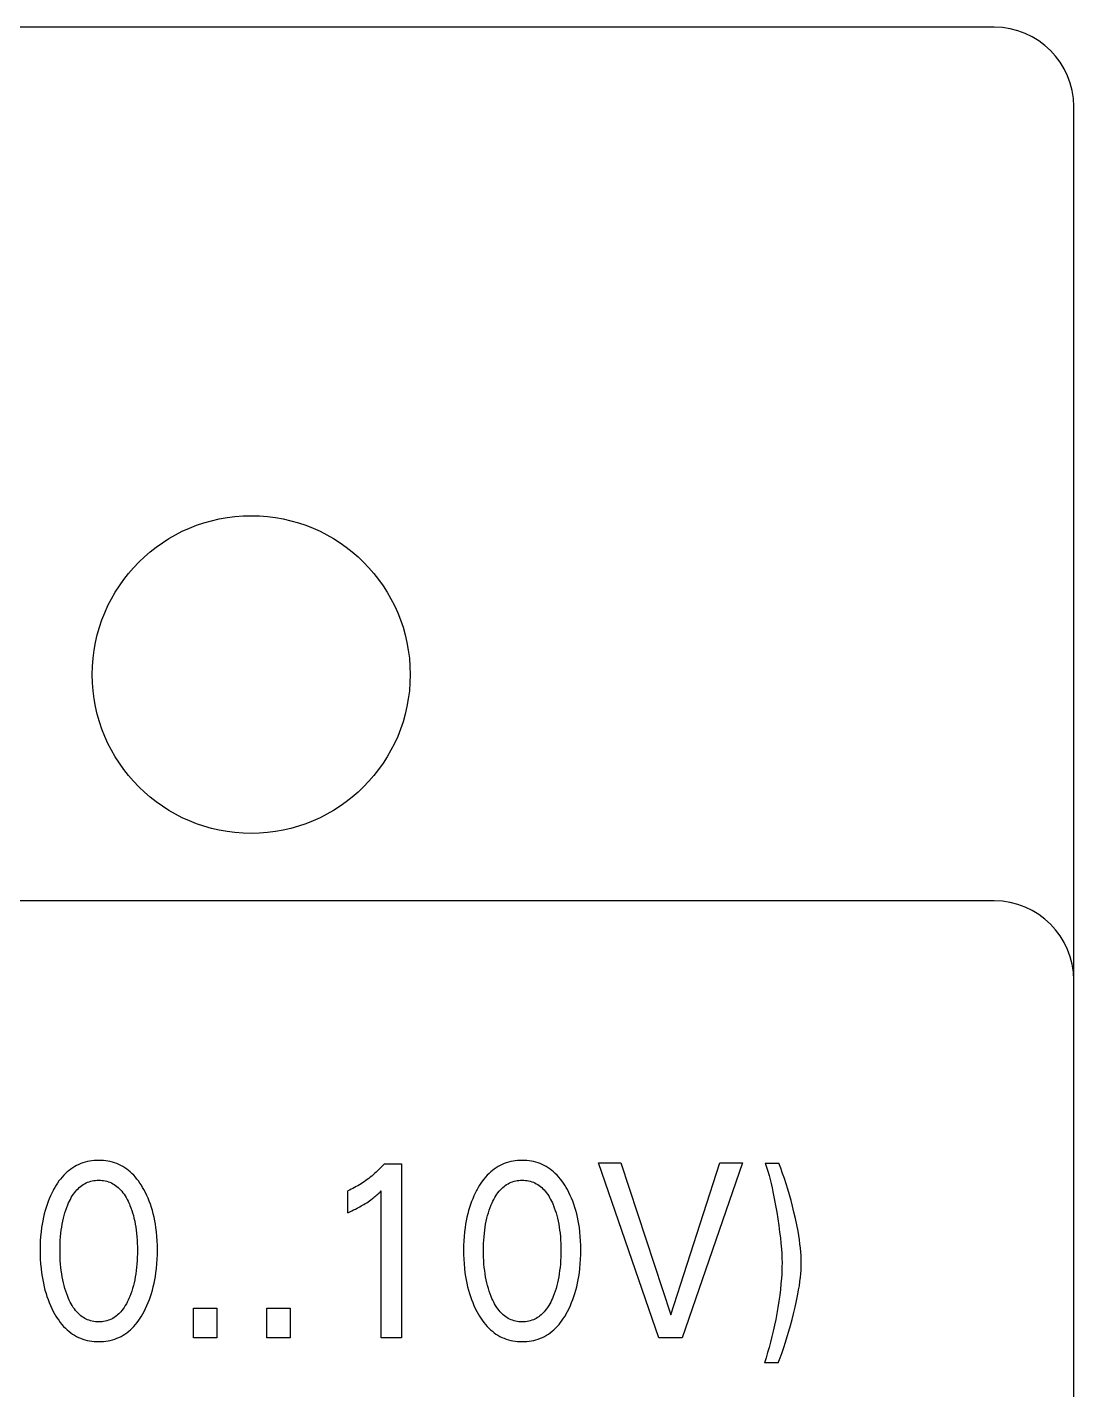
# Model space of a CAD drawing. Extents: x 0 to 420, y 0 to 297.
# Drawn here: x 195.13 to 208.3, y 236.52 to 253.67 of the extents above; entities that cross this region are included whole.
import ezdxf

# ---------------------------------------------------------------- set-up
doc = ezdxf.new("R2010")
doc.units = 0
doc.header["$LTSCALE"] = 23.1
doc.layers.add('10000_FRONT', color=7, linetype='CONTINUOUS')

msp = doc.modelspace()

# ---------------------------------------------------------------- linework, layer by layer
at = {"layer": '10000_FRONT', "color": 7, "linetype": 'CONTINUOUS'}
for p, q in [((207.298, 253.673), (137.798, 253.673)), ((208.298, 164.673), (208.298, 252.673)), ((207.298, 242.673), (137.798, 242.673)), ((195.727, 239.327), (195.702, 239.312)), ((195.751, 239.341), (195.727, 239.327)), ((195.777, 239.353), (195.751, 239.341)), ((195.803, 239.365), (195.777, 239.353)), ((195.83, 239.374), (195.803, 239.365)), ((195.858, 239.383), (195.83, 239.374)), ((195.886, 239.39), (195.858, 239.383)), ((195.914, 239.396), (195.886, 239.39)), ((195.943, 239.4), (195.914, 239.396)), ((195.971, 239.403), (195.943, 239.4)), ((196, 239.405), (195.971, 239.403)), ((196.029, 239.405), (196, 239.405)), ((196.059, 239.405), (196.029, 239.405)), ((196.088, 239.403), (196.059, 239.405)), ((196.117, 239.4), (196.088, 239.403)), ((196.145, 239.396), (196.117, 239.4)), ((196.174, 239.39), (196.145, 239.396)), ((196.202, 239.383), (196.174, 239.39)), ((196.229, 239.374), (196.202, 239.383)), ((196.257, 239.365), (196.229, 239.374)), ((196.283, 239.353), (196.257, 239.365)), ((196.308, 239.341), (196.283, 239.353)), ((196.333, 239.327), (196.308, 239.341)), ((196.357, 239.312), (196.333, 239.327)), ((199.589, 239.324), (199.572, 239.307)), ((199.606, 239.342), (199.589, 239.324)), ((199.623, 239.36), (199.606, 239.342)), ((199.623, 239.36), (199.84, 239.36)), ((199.84, 239.36), (199.84, 237.173)), ((201.055, 239.327), (201.031, 239.312)), ((201.08, 239.341), (201.055, 239.327)), ((201.105, 239.353), (201.08, 239.341)), ((201.131, 239.365), (201.105, 239.353)), ((201.158, 239.374), (201.131, 239.365)), ((201.186, 239.383), (201.158, 239.374)), ((201.214, 239.39), (201.186, 239.383)), ((201.242, 239.396), (201.214, 239.39)), ((201.271, 239.4), (201.242, 239.396)), ((201.3, 239.403), (201.271, 239.4)), ((201.329, 239.405), (201.3, 239.403)), ((201.358, 239.405), (201.329, 239.405)), ((201.387, 239.405), (201.358, 239.405)), ((201.416, 239.403), (201.387, 239.405)), ((201.445, 239.4), (201.416, 239.403)), ((201.473, 239.396), (201.445, 239.4)), ((201.502, 239.39), (201.473, 239.396)), ((201.53, 239.383), (201.502, 239.39)), ((201.558, 239.374), (201.53, 239.383)), ((201.585, 239.365), (201.558, 239.374)), ((201.611, 239.353), (201.585, 239.365)), ((201.636, 239.341), (201.611, 239.353)), ((201.661, 239.327), (201.636, 239.341)), ((201.685, 239.312), (201.661, 239.327)), ((203.076, 237.173), (202.317, 239.373)), ((202.317, 239.373), (202.6, 239.373)), ((202.6, 239.373), (203.227, 237.461)), ((203.227, 237.461), (203.845, 239.373)), ((204.129, 239.373), (203.369, 237.173)), ((203.845, 239.373), (204.129, 239.373)), ((204.414, 239.371), (204.432, 239.32)), ((204.414, 239.371), (204.587, 239.371)), ((204.432, 239.32), (204.449, 239.268)), ((204.612, 239.307), (204.587, 239.371)), ((195.529, 239.146), (195.511, 239.12)), ((195.549, 239.171), (195.529, 239.146)), ((195.569, 239.196), (195.549, 239.171)), ((195.591, 239.219), (195.569, 239.196)), ((195.613, 239.242), (195.591, 239.219)), ((195.634, 239.261), (195.613, 239.242)), ((195.656, 239.279), (195.634, 239.261)), ((195.679, 239.296), (195.656, 239.279)), ((195.702, 239.312), (195.679, 239.296)), ((195.928, 239.143), (195.948, 239.148)), ((195.948, 239.148), (195.968, 239.151)), ((195.968, 239.151), (195.988, 239.154)), ((195.988, 239.154), (196.009, 239.155)), ((196.009, 239.155), (196.029, 239.156)), ((196.029, 239.156), (196.05, 239.155)), ((196.05, 239.155), (196.071, 239.154)), ((196.071, 239.154), (196.091, 239.151)), ((196.091, 239.151), (196.111, 239.148)), ((196.111, 239.148), (196.131, 239.143)), ((196.381, 239.296), (196.357, 239.312)), ((196.403, 239.279), (196.381, 239.296)), ((196.425, 239.261), (196.403, 239.279)), ((196.446, 239.242), (196.425, 239.261)), ((196.469, 239.219), (196.446, 239.242)), ((196.49, 239.196), (196.469, 239.219)), ((196.51, 239.171), (196.49, 239.196)), ((196.53, 239.146), (196.51, 239.171)), ((196.548, 239.12), (196.53, 239.146)), ((199.389, 239.151), (199.369, 239.137)), ((199.408, 239.164), (199.389, 239.151)), ((199.427, 239.179), (199.408, 239.164)), ((199.446, 239.193), (199.427, 239.179)), ((199.464, 239.208), (199.446, 239.193)), ((199.483, 239.224), (199.464, 239.208)), ((199.501, 239.24), (199.483, 239.224)), ((199.519, 239.256), (199.501, 239.24)), ((199.537, 239.273), (199.519, 239.256)), ((199.555, 239.289), (199.537, 239.273)), ((199.572, 239.307), (199.555, 239.289)), ((200.858, 239.146), (200.839, 239.12)), ((200.877, 239.171), (200.858, 239.146)), ((200.898, 239.196), (200.877, 239.171)), ((200.919, 239.219), (200.898, 239.196)), ((200.942, 239.242), (200.919, 239.219)), ((200.963, 239.261), (200.942, 239.242)), ((200.985, 239.279), (200.963, 239.261)), ((201.007, 239.296), (200.985, 239.279)), ((201.031, 239.312), (201.007, 239.296)), ((201.256, 239.143), (201.276, 239.148)), ((201.276, 239.148), (201.296, 239.151)), ((201.296, 239.151), (201.317, 239.154)), ((201.317, 239.154), (201.337, 239.155)), ((201.337, 239.155), (201.358, 239.156)), ((201.358, 239.156), (201.378, 239.155)), ((201.378, 239.155), (201.399, 239.154)), ((201.399, 239.154), (201.419, 239.151)), ((201.419, 239.151), (201.439, 239.148)), ((201.439, 239.148), (201.459, 239.143)), ((201.709, 239.296), (201.685, 239.312)), ((201.731, 239.279), (201.709, 239.296)), ((201.753, 239.261), (201.731, 239.279)), ((201.774, 239.242), (201.753, 239.261)), ((201.797, 239.219), (201.774, 239.242)), ((201.818, 239.196), (201.797, 239.219)), ((201.839, 239.171), (201.818, 239.196)), ((201.858, 239.146), (201.839, 239.171)), ((201.876, 239.12), (201.858, 239.146)), ((204.449, 239.268), (204.465, 239.215)), ((204.465, 239.215), (204.478, 239.164)), ((204.478, 239.164), (204.491, 239.113)), ((204.635, 239.242), (204.612, 239.307)), ((204.657, 239.177), (204.635, 239.242)), ((204.68, 239.109), (204.657, 239.177)), ((195.438, 238.994), (195.422, 238.959)), ((195.456, 239.028), (195.438, 238.994)), ((195.461, 239.037), (195.456, 239.028)), ((195.477, 239.065), (195.461, 239.037)), ((195.493, 239.093), (195.477, 239.065)), ((195.511, 239.12), (195.493, 239.093)), ((195.697, 238.957), (195.71, 238.978)), ((195.71, 238.978), (195.725, 238.998)), ((195.725, 238.998), (195.741, 239.018)), ((195.741, 239.018), (195.754, 239.034)), ((195.754, 239.034), (195.769, 239.049)), ((195.769, 239.049), (195.784, 239.063)), ((195.784, 239.063), (195.8, 239.077)), ((195.8, 239.077), (195.817, 239.089)), ((195.817, 239.089), (195.834, 239.101)), ((195.834, 239.101), (195.852, 239.112)), ((195.852, 239.112), (195.87, 239.121)), ((195.87, 239.121), (195.889, 239.13)), ((195.889, 239.13), (195.908, 239.137)), ((195.908, 239.137), (195.928, 239.143)), ((196.131, 239.143), (196.151, 239.137)), ((196.151, 239.137), (196.17, 239.13)), ((196.17, 239.13), (196.188, 239.121)), ((196.188, 239.121), (196.207, 239.112)), ((196.207, 239.112), (196.225, 239.101)), ((196.225, 239.101), (196.242, 239.089)), ((196.242, 239.089), (196.259, 239.077)), ((196.259, 239.077), (196.275, 239.063)), ((196.275, 239.063), (196.29, 239.049)), ((196.29, 239.049), (196.304, 239.034)), ((196.304, 239.034), (196.318, 239.018)), ((196.318, 239.018), (196.334, 238.998)), ((196.334, 238.998), (196.349, 238.978)), ((196.349, 238.978), (196.362, 238.957)), ((196.566, 239.093), (196.548, 239.12)), ((196.582, 239.065), (196.566, 239.093)), ((196.598, 239.037), (196.582, 239.065)), ((196.617, 239.002), (196.598, 239.037)), ((196.634, 238.965), (196.617, 239.002)), ((199.186, 239.032), (199.164, 239.022)), ((199.164, 238.747), (199.164, 239.022)), ((199.207, 239.042), (199.186, 239.032)), ((199.228, 239.052), (199.207, 239.042)), ((199.249, 239.063), (199.228, 239.052)), ((199.269, 239.075), (199.249, 239.063)), ((199.29, 239.086), (199.269, 239.075)), ((199.31, 239.098), (199.29, 239.086)), ((199.33, 239.111), (199.31, 239.098)), ((199.35, 239.124), (199.33, 239.111)), ((199.369, 239.137), (199.35, 239.124)), ((199.53, 238.971), (199.542, 238.982)), ((199.542, 238.982), (199.556, 238.995)), ((199.556, 238.995), (199.57, 239.007)), ((199.57, 239.007), (199.583, 239.02)), ((199.583, 237.173), (199.583, 239.02)), ((200.767, 238.994), (200.75, 238.959)), ((200.784, 239.028), (200.767, 238.994)), ((200.789, 239.037), (200.784, 239.028)), ((200.805, 239.065), (200.789, 239.037)), ((200.822, 239.093), (200.805, 239.065)), ((200.839, 239.12), (200.822, 239.093)), ((201.025, 238.957), (201.039, 238.978)), ((201.039, 238.978), (201.053, 238.998)), ((201.053, 238.998), (201.069, 239.018)), ((201.069, 239.018), (201.083, 239.034)), ((201.083, 239.034), (201.097, 239.049)), ((201.097, 239.049), (201.113, 239.063)), ((201.113, 239.063), (201.129, 239.077)), ((201.129, 239.077), (201.145, 239.089)), ((201.145, 239.089), (201.162, 239.101)), ((201.162, 239.101), (201.18, 239.112)), ((201.18, 239.112), (201.199, 239.121)), ((201.199, 239.121), (201.217, 239.13)), ((201.217, 239.13), (201.236, 239.137)), ((201.236, 239.137), (201.256, 239.143)), ((201.459, 239.143), (201.479, 239.137)), ((201.479, 239.137), (201.498, 239.13)), ((201.498, 239.13), (201.517, 239.121)), ((201.517, 239.121), (201.535, 239.112)), ((201.535, 239.112), (201.553, 239.101)), ((201.553, 239.101), (201.57, 239.089)), ((201.57, 239.089), (201.587, 239.077)), ((201.587, 239.077), (201.603, 239.063)), ((201.603, 239.063), (201.618, 239.049)), ((201.618, 239.049), (201.633, 239.034)), ((201.633, 239.034), (201.646, 239.018)), ((201.646, 239.018), (201.662, 238.998)), ((201.662, 238.998), (201.677, 238.978)), ((201.677, 238.978), (201.691, 238.957)), ((201.894, 239.093), (201.876, 239.12)), ((201.91, 239.065), (201.894, 239.093)), ((201.926, 239.037), (201.91, 239.065)), ((201.945, 239.002), (201.926, 239.037)), ((201.962, 238.965), (201.945, 239.002)), ((204.491, 239.113), (204.502, 239.061)), ((204.502, 239.061), (204.513, 239.009)), ((204.513, 239.009), (204.53, 238.924)), ((204.701, 239.041), (204.68, 239.109)), ((204.721, 238.972), (204.701, 239.041)), ((195.367, 238.814), (195.354, 238.773)), ((195.379, 238.851), (195.367, 238.814)), ((195.392, 238.887), (195.379, 238.851)), ((195.406, 238.923), (195.392, 238.887)), ((195.422, 238.959), (195.406, 238.923)), ((195.615, 238.779), (195.627, 238.813)), ((195.627, 238.813), (195.64, 238.846)), ((195.64, 238.846), (195.65, 238.869)), ((195.65, 238.869), (195.661, 238.891)), ((195.661, 238.891), (195.672, 238.914)), ((195.672, 238.914), (195.684, 238.936)), ((195.684, 238.936), (195.697, 238.957)), ((196.362, 238.957), (196.375, 238.936)), ((196.375, 238.936), (196.387, 238.914)), ((196.387, 238.914), (196.398, 238.891)), ((196.398, 238.891), (196.409, 238.869)), ((196.409, 238.869), (196.419, 238.846)), ((196.419, 238.846), (196.422, 238.838)), ((196.422, 238.838), (196.434, 238.807)), ((196.434, 238.807), (196.445, 238.775)), ((196.65, 238.928), (196.634, 238.965)), ((196.665, 238.891), (196.65, 238.928)), ((196.679, 238.853), (196.665, 238.891)), ((196.692, 238.814), (196.679, 238.853)), ((196.704, 238.773), (196.692, 238.814)), ((199.259, 238.792), (199.282, 238.804)), ((199.282, 238.804), (199.299, 238.813)), ((199.299, 238.813), (199.316, 238.822)), ((199.316, 238.822), (199.333, 238.832)), ((199.333, 238.832), (199.35, 238.842)), ((199.35, 238.842), (199.367, 238.852)), ((199.367, 238.852), (199.383, 238.862)), ((199.383, 238.862), (199.401, 238.873)), ((199.401, 238.873), (199.418, 238.884)), ((199.418, 238.884), (199.435, 238.896)), ((199.435, 238.896), (199.452, 238.908)), ((199.452, 238.908), (199.468, 238.921)), ((199.468, 238.921), (199.48, 238.93)), ((199.48, 238.93), (199.492, 238.939)), ((199.492, 238.939), (199.504, 238.949)), ((199.504, 238.949), (199.517, 238.96)), ((199.517, 238.96), (199.53, 238.971)), ((200.695, 238.814), (200.683, 238.773)), ((200.707, 238.851), (200.695, 238.814)), ((200.72, 238.887), (200.707, 238.851)), ((200.735, 238.923), (200.72, 238.887)), ((200.75, 238.959), (200.735, 238.923)), ((200.944, 238.779), (200.955, 238.813)), ((200.955, 238.813), (200.968, 238.846)), ((200.968, 238.846), (200.978, 238.869)), ((200.978, 238.869), (200.989, 238.891)), ((200.989, 238.891), (201, 238.914)), ((201, 238.914), (201.012, 238.936)), ((201.012, 238.936), (201.025, 238.957)), ((201.691, 238.957), (201.703, 238.936)), ((201.703, 238.936), (201.715, 238.914)), ((201.715, 238.914), (201.727, 238.891)), ((201.727, 238.891), (201.737, 238.869)), ((201.737, 238.869), (201.747, 238.846)), ((201.747, 238.846), (201.75, 238.838)), ((201.75, 238.838), (201.762, 238.807)), ((201.762, 238.807), (201.773, 238.775)), ((201.979, 238.928), (201.962, 238.965)), ((201.994, 238.891), (201.979, 238.928)), ((202.008, 238.853), (201.994, 238.891)), ((202.02, 238.814), (202.008, 238.853)), ((202.033, 238.773), (202.02, 238.814)), ((204.53, 238.924), (204.546, 238.839)), ((204.546, 238.839), (204.56, 238.754)), ((204.741, 238.9), (204.721, 238.972)), ((204.76, 238.828), (204.741, 238.9)), ((204.777, 238.755), (204.76, 238.828)), ((195.325, 238.646), (195.317, 238.604)), ((195.333, 238.689), (195.325, 238.646)), ((195.343, 238.731), (195.333, 238.689)), ((195.354, 238.773), (195.343, 238.731)), ((195.57, 238.602), (195.577, 238.64)), ((195.577, 238.64), (195.586, 238.677)), ((195.586, 238.677), (195.595, 238.712)), ((195.595, 238.712), (195.604, 238.746)), ((195.604, 238.746), (195.615, 238.779)), ((196.445, 238.775), (196.455, 238.743)), ((196.455, 238.743), (196.465, 238.71)), ((196.465, 238.71), (196.473, 238.677)), ((196.473, 238.677), (196.482, 238.64)), ((196.482, 238.64), (196.489, 238.602)), ((196.716, 238.731), (196.704, 238.773)), ((196.726, 238.689), (196.716, 238.731)), ((196.734, 238.646), (196.726, 238.689)), ((196.742, 238.604), (196.734, 238.646)), ((199.164, 238.747), (199.188, 238.758)), ((199.188, 238.758), (199.212, 238.769)), ((199.212, 238.769), (199.235, 238.781)), ((199.235, 238.781), (199.259, 238.792)), ((200.653, 238.646), (200.645, 238.604)), ((200.662, 238.689), (200.653, 238.646)), ((200.672, 238.731), (200.662, 238.689)), ((200.683, 238.773), (200.672, 238.731)), ((200.898, 238.602), (200.906, 238.64)), ((200.906, 238.64), (200.914, 238.677)), ((200.914, 238.677), (200.923, 238.712)), ((200.923, 238.712), (200.933, 238.746)), ((200.933, 238.746), (200.944, 238.779)), ((201.773, 238.775), (201.784, 238.743)), ((201.784, 238.743), (201.793, 238.71)), ((201.793, 238.71), (201.801, 238.677)), ((201.801, 238.677), (201.81, 238.64)), ((201.81, 238.64), (201.817, 238.602)), ((202.044, 238.731), (202.033, 238.773)), ((202.054, 238.689), (202.044, 238.731)), ((202.063, 238.646), (202.054, 238.689)), ((202.07, 238.604), (202.063, 238.646)), ((204.56, 238.754), (204.574, 238.67)), ((204.574, 238.67), (204.586, 238.586)), ((204.796, 238.675), (204.777, 238.755)), ((204.813, 238.594), (204.796, 238.675)), ((195.303, 238.504), (195.298, 238.447)), ((195.31, 238.561), (195.303, 238.504)), ((195.317, 238.604), (195.31, 238.561)), ((195.549, 238.444), (195.553, 238.487)), ((195.553, 238.487), (195.558, 238.525)), ((195.558, 238.525), (195.563, 238.564)), ((195.563, 238.564), (195.57, 238.602)), ((196.489, 238.602), (196.495, 238.564)), ((196.495, 238.564), (196.501, 238.525)), ((196.501, 238.525), (196.506, 238.487)), ((196.506, 238.487), (196.51, 238.444)), ((196.749, 238.561), (196.742, 238.604)), ((196.756, 238.504), (196.749, 238.561)), ((196.761, 238.447), (196.756, 238.504)), ((200.632, 238.504), (200.626, 238.447)), ((200.639, 238.561), (200.632, 238.504)), ((200.645, 238.604), (200.639, 238.561)), ((200.878, 238.444), (200.882, 238.487)), ((200.882, 238.487), (200.886, 238.525)), ((200.886, 238.525), (200.892, 238.564)), ((200.892, 238.564), (200.898, 238.602)), ((201.817, 238.602), (201.824, 238.564)), ((201.824, 238.564), (201.829, 238.525)), ((201.829, 238.525), (201.834, 238.487)), ((201.834, 238.487), (201.838, 238.444)), ((202.077, 238.561), (202.07, 238.604)), ((202.084, 238.504), (202.077, 238.561)), ((202.089, 238.447), (202.084, 238.504)), ((204.586, 238.586), (204.597, 238.502)), ((204.597, 238.502), (204.606, 238.432)), ((204.829, 238.513), (204.813, 238.594)), ((204.838, 238.46), (204.829, 238.513)), ((204.846, 238.406), (204.838, 238.46)), ((195.294, 238.391), (195.292, 238.334)), ((195.292, 238.334), (195.292, 238.277)), ((195.298, 238.447), (195.294, 238.391)), ((195.542, 238.273), (195.543, 238.316)), ((195.543, 238.316), (195.544, 238.359)), ((195.544, 238.359), (195.546, 238.402)), ((195.546, 238.402), (195.549, 238.444)), ((196.51, 238.444), (196.513, 238.402)), ((196.513, 238.402), (196.515, 238.359)), ((196.515, 238.359), (196.516, 238.316)), ((196.516, 238.316), (196.516, 238.273)), ((196.764, 238.391), (196.761, 238.447)), ((196.767, 238.334), (196.764, 238.391)), ((196.767, 238.277), (196.767, 238.334)), ((200.623, 238.391), (200.62, 238.334)), ((200.62, 238.334), (200.62, 238.277)), ((200.626, 238.447), (200.623, 238.391)), ((200.871, 238.316), (200.872, 238.359)), ((200.871, 238.273), (200.871, 238.316)), ((200.872, 238.359), (200.874, 238.402)), ((200.874, 238.402), (200.878, 238.444)), ((201.838, 238.444), (201.841, 238.402)), ((201.841, 238.402), (201.843, 238.359)), ((201.843, 238.359), (201.844, 238.316)), ((201.844, 238.316), (201.845, 238.273)), ((202.093, 238.391), (202.089, 238.447)), ((202.095, 238.334), (202.093, 238.391)), ((202.096, 238.277), (202.095, 238.334)), ((204.606, 238.432), (204.613, 238.361)), ((204.613, 238.361), (204.619, 238.289)), ((204.619, 238.289), (204.623, 238.231)), ((204.853, 238.353), (204.846, 238.406)), ((204.859, 238.299), (204.853, 238.353)), ((204.864, 238.253), (204.859, 238.299)), ((195.292, 238.277), (195.292, 238.219)), ((195.292, 238.219), (195.294, 238.161)), ((195.294, 238.161), (195.298, 238.103)), ((195.543, 238.23), (195.542, 238.273)), ((195.544, 238.187), (195.543, 238.23)), ((195.546, 238.143), (195.544, 238.187)), ((195.549, 238.1), (195.546, 238.143)), ((196.513, 238.143), (196.51, 238.1)), ((196.515, 238.187), (196.513, 238.143)), ((196.516, 238.23), (196.515, 238.187)), ((196.516, 238.273), (196.516, 238.23)), ((196.761, 238.103), (196.765, 238.161)), ((196.765, 238.161), (196.767, 238.219)), ((196.767, 238.219), (196.767, 238.277)), ((200.62, 238.277), (200.62, 238.219)), ((200.62, 238.219), (200.623, 238.161)), ((200.623, 238.161), (200.626, 238.103)), ((200.871, 238.23), (200.871, 238.273)), ((200.872, 238.187), (200.871, 238.23)), ((200.874, 238.143), (200.872, 238.187)), ((200.877, 238.1), (200.874, 238.143)), ((201.841, 238.143), (201.838, 238.1)), ((201.843, 238.187), (201.841, 238.143)), ((201.844, 238.23), (201.843, 238.187)), ((201.845, 238.273), (201.844, 238.23)), ((202.089, 238.103), (202.093, 238.161)), ((202.093, 238.161), (202.095, 238.219)), ((202.095, 238.219), (202.096, 238.277)), ((204.623, 238.231), (204.626, 238.173)), ((204.626, 238.173), (204.627, 238.114)), ((204.627, 238.114), (204.626, 238.066)), ((204.867, 238.207), (204.864, 238.253)), ((204.869, 238.161), (204.867, 238.207)), ((204.87, 238.114), (204.869, 238.161)), ((204.869, 238.069), (204.87, 238.114)), ((195.298, 238.103), (195.303, 238.045)), ((195.303, 238.045), (195.31, 237.988)), ((195.31, 237.988), (195.316, 237.944)), ((195.316, 237.944), (195.324, 237.901)), ((195.553, 238.057), (195.549, 238.1)), ((195.558, 238.018), (195.553, 238.057)), ((195.563, 237.979), (195.558, 238.018)), ((195.569, 237.94), (195.563, 237.979)), ((196.496, 237.979), (196.489, 237.94)), ((196.501, 238.018), (196.496, 237.979)), ((196.506, 238.057), (196.501, 238.018)), ((196.51, 238.1), (196.506, 238.057)), ((196.735, 237.901), (196.742, 237.945)), ((196.742, 237.945), (196.749, 237.988)), ((196.749, 237.988), (196.756, 238.046)), ((196.756, 238.046), (196.761, 238.103)), ((200.626, 238.103), (200.631, 238.045)), ((200.631, 238.045), (200.638, 237.988)), ((200.638, 237.988), (200.645, 237.944)), ((200.645, 237.944), (200.652, 237.901)), ((200.881, 238.057), (200.877, 238.1)), ((200.886, 238.018), (200.881, 238.057)), ((200.891, 237.979), (200.886, 238.018)), ((200.898, 237.94), (200.891, 237.979)), ((201.824, 237.979), (201.818, 237.94)), ((201.829, 238.018), (201.824, 237.979)), ((201.834, 238.057), (201.829, 238.018)), ((201.838, 238.1), (201.834, 238.057)), ((202.063, 237.901), (202.071, 237.945)), ((202.071, 237.945), (202.077, 237.988)), ((202.077, 237.988), (202.084, 238.046)), ((202.084, 238.046), (202.089, 238.103)), ((204.623, 237.969), (204.62, 237.921)), ((204.625, 238.018), (204.623, 237.969)), ((204.626, 238.066), (204.625, 238.018)), ((204.859, 237.934), (204.863, 237.979)), ((204.863, 237.979), (204.867, 238.024)), ((204.867, 238.024), (204.869, 238.069)), ((195.324, 237.901), (195.333, 237.858)), ((195.333, 237.858), (195.342, 237.815)), ((195.342, 237.815), (195.353, 237.772)), ((195.353, 237.772), (195.366, 237.73)), ((195.577, 237.902), (195.569, 237.94)), ((195.585, 237.863), (195.577, 237.902)), ((195.594, 237.828), (195.585, 237.863)), ((195.604, 237.794), (195.594, 237.828)), ((195.614, 237.759), (195.604, 237.794)), ((196.455, 237.794), (196.445, 237.759)), ((196.465, 237.828), (196.455, 237.794)), ((196.474, 237.863), (196.465, 237.828)), ((196.482, 237.902), (196.474, 237.863)), ((196.489, 237.94), (196.482, 237.902)), ((196.693, 237.731), (196.705, 237.773)), ((196.705, 237.773), (196.716, 237.815)), ((196.716, 237.815), (196.726, 237.858)), ((196.726, 237.858), (196.735, 237.901)), ((200.652, 237.901), (200.661, 237.858)), ((200.661, 237.858), (200.671, 237.815)), ((200.671, 237.815), (200.682, 237.772)), ((200.682, 237.772), (200.694, 237.73)), ((200.905, 237.902), (200.898, 237.94)), ((200.914, 237.863), (200.905, 237.902)), ((200.922, 237.828), (200.914, 237.863)), ((200.932, 237.794), (200.922, 237.828)), ((200.942, 237.759), (200.932, 237.794)), ((201.784, 237.794), (201.773, 237.759)), ((201.793, 237.828), (201.784, 237.794)), ((201.802, 237.863), (201.793, 237.828)), ((201.81, 237.902), (201.802, 237.863)), ((201.818, 237.94), (201.81, 237.902)), ((202.021, 237.731), (202.034, 237.773)), ((202.034, 237.773), (202.045, 237.815)), ((202.045, 237.815), (202.054, 237.858)), ((202.054, 237.858), (202.063, 237.901)), ((204.606, 237.779), (204.598, 237.708)), ((204.614, 237.85), (204.606, 237.779)), ((204.62, 237.921), (204.614, 237.85)), ((204.826, 237.721), (204.836, 237.774)), ((204.836, 237.774), (204.845, 237.827)), ((204.845, 237.827), (204.852, 237.881)), ((204.852, 237.881), (204.859, 237.934)), ((195.366, 237.73), (195.378, 237.691)), ((195.378, 237.691), (195.392, 237.652)), ((195.392, 237.652), (195.407, 237.614)), ((195.407, 237.614), (195.423, 237.577)), ((195.626, 237.725), (195.614, 237.759)), ((195.639, 237.692), (195.626, 237.725)), ((195.649, 237.668), (195.639, 237.692)), ((195.659, 237.645), (195.649, 237.668)), ((195.67, 237.622), (195.659, 237.645)), ((195.682, 237.599), (195.67, 237.622)), ((196.389, 237.622), (196.377, 237.599)), ((196.4, 237.645), (196.389, 237.622)), ((196.41, 237.668), (196.4, 237.645)), ((196.42, 237.692), (196.41, 237.668)), ((196.433, 237.725), (196.42, 237.692)), ((196.445, 237.759), (196.433, 237.725)), ((196.636, 237.577), (196.652, 237.615)), ((196.652, 237.615), (196.667, 237.653)), ((196.667, 237.653), (196.681, 237.692)), ((196.681, 237.692), (196.693, 237.731)), ((200.694, 237.73), (200.706, 237.691)), ((200.706, 237.691), (200.72, 237.652)), ((200.72, 237.652), (200.735, 237.614)), ((200.735, 237.614), (200.751, 237.577)), ((200.954, 237.725), (200.942, 237.759)), ((200.967, 237.692), (200.954, 237.725)), ((200.977, 237.668), (200.967, 237.692)), ((200.987, 237.645), (200.977, 237.668)), ((200.999, 237.622), (200.987, 237.645)), ((201.011, 237.599), (200.999, 237.622)), ((201.717, 237.622), (201.705, 237.599)), ((201.728, 237.645), (201.717, 237.622)), ((201.739, 237.668), (201.728, 237.645)), ((201.748, 237.692), (201.739, 237.668)), ((201.761, 237.725), (201.748, 237.692)), ((201.773, 237.759), (201.761, 237.725)), ((201.964, 237.577), (201.98, 237.615)), ((201.98, 237.615), (201.995, 237.653)), ((201.995, 237.653), (202.009, 237.692)), ((202.009, 237.692), (202.021, 237.731)), ((204.587, 237.631), (204.575, 237.554)), ((204.598, 237.708), (204.587, 237.631)), ((204.792, 237.556), (204.81, 237.638)), ((204.81, 237.638), (204.826, 237.721)), ((195.423, 237.577), (195.44, 237.54)), ((195.44, 237.54), (195.458, 237.503)), ((195.458, 237.503), (195.474, 237.474)), ((195.474, 237.474), (195.491, 237.446)), ((195.491, 237.446), (195.508, 237.419)), ((195.695, 237.577), (195.682, 237.599)), ((195.709, 237.555), (195.695, 237.577)), ((195.724, 237.535), (195.709, 237.555)), ((195.739, 237.514), (195.724, 237.535)), ((195.752, 237.5), (195.739, 237.514)), ((195.765, 237.486), (195.752, 237.5)), ((195.778, 237.473), (195.765, 237.486)), ((195.792, 237.46), (195.778, 237.473)), ((195.806, 237.448), (195.792, 237.46)), ((195.821, 237.437), (195.806, 237.448)), ((195.837, 237.426), (195.821, 237.437)), ((196.237, 237.437), (196.222, 237.426)), ((196.252, 237.448), (196.237, 237.437)), ((196.267, 237.46), (196.252, 237.448)), ((196.281, 237.473), (196.267, 237.46)), ((196.294, 237.486), (196.281, 237.473)), ((196.307, 237.5), (196.294, 237.486)), ((196.319, 237.514), (196.307, 237.5)), ((196.335, 237.535), (196.319, 237.514)), ((196.35, 237.555), (196.335, 237.535)), ((196.364, 237.577), (196.35, 237.555)), ((196.377, 237.599), (196.364, 237.577)), ((196.551, 237.419), (196.568, 237.446)), ((196.568, 237.446), (196.585, 237.474)), ((196.585, 237.474), (196.601, 237.503)), ((196.601, 237.503), (196.619, 237.54)), ((196.619, 237.54), (196.636, 237.577)), ((197.222, 237.173), (197.222, 237.544)), ((197.222, 237.544), (197.517, 237.544)), ((197.517, 237.544), (197.517, 237.173)), ((198.144, 237.173), (198.144, 237.544)), ((198.144, 237.544), (198.44, 237.544)), ((198.44, 237.544), (198.44, 237.173)), ((200.751, 237.577), (200.768, 237.54)), ((200.768, 237.54), (200.787, 237.503)), ((200.787, 237.503), (200.802, 237.474)), ((200.802, 237.474), (200.819, 237.446)), ((200.819, 237.446), (200.836, 237.419)), ((201.023, 237.577), (201.011, 237.599)), ((201.037, 237.555), (201.023, 237.577)), ((201.052, 237.535), (201.037, 237.555)), ((201.068, 237.514), (201.052, 237.535)), ((201.08, 237.5), (201.068, 237.514)), ((201.093, 237.486), (201.08, 237.5)), ((201.106, 237.473), (201.093, 237.486)), ((201.12, 237.46), (201.106, 237.473)), ((201.135, 237.448), (201.12, 237.46)), ((201.15, 237.437), (201.135, 237.448)), ((201.165, 237.426), (201.15, 237.437)), ((201.566, 237.437), (201.55, 237.426)), ((201.581, 237.448), (201.566, 237.437)), ((201.595, 237.46), (201.581, 237.448)), ((201.609, 237.473), (201.595, 237.46)), ((201.623, 237.486), (201.609, 237.473)), ((201.635, 237.5), (201.623, 237.486)), ((201.648, 237.514), (201.635, 237.5)), ((201.663, 237.535), (201.648, 237.514)), ((201.678, 237.555), (201.663, 237.535)), ((201.692, 237.577), (201.678, 237.555)), ((201.705, 237.599), (201.692, 237.577)), ((201.879, 237.419), (201.897, 237.446)), ((201.897, 237.446), (201.913, 237.474)), ((201.913, 237.474), (201.929, 237.503)), ((201.929, 237.503), (201.947, 237.54)), ((201.947, 237.54), (201.964, 237.577)), ((204.562, 237.477), (204.548, 237.403)), ((204.575, 237.554), (204.562, 237.477)), ((204.753, 237.4), (204.772, 237.474)), ((204.772, 237.474), (204.792, 237.556)), ((195.508, 237.419), (195.527, 237.392)), ((195.527, 237.392), (195.546, 237.365)), ((195.546, 237.365), (195.567, 237.34)), ((195.567, 237.34), (195.588, 237.315)), ((195.588, 237.315), (195.611, 237.292)), ((195.611, 237.292), (195.632, 237.272)), ((195.632, 237.272), (195.654, 237.253)), ((195.853, 237.416), (195.837, 237.426)), ((195.87, 237.408), (195.853, 237.416)), ((195.888, 237.399), (195.87, 237.408)), ((195.908, 237.392), (195.888, 237.399)), ((195.927, 237.386), (195.908, 237.392)), ((195.947, 237.381), (195.927, 237.386)), ((195.968, 237.377), (195.947, 237.381)), ((195.988, 237.374), (195.968, 237.377)), ((196.009, 237.373), (195.988, 237.374)), ((196.029, 237.372), (196.009, 237.373)), ((196.05, 237.373), (196.029, 237.372)), ((196.071, 237.374), (196.05, 237.373)), ((196.091, 237.377), (196.071, 237.374)), ((196.112, 237.381), (196.091, 237.377)), ((196.132, 237.386), (196.112, 237.381)), ((196.151, 237.392), (196.132, 237.386)), ((196.171, 237.399), (196.151, 237.392)), ((196.189, 237.408), (196.171, 237.399)), ((196.206, 237.416), (196.189, 237.408)), ((196.222, 237.426), (196.206, 237.416)), ((196.406, 237.253), (196.427, 237.272)), ((196.427, 237.272), (196.448, 237.292)), ((196.448, 237.292), (196.471, 237.315)), ((196.471, 237.315), (196.493, 237.34)), ((196.493, 237.34), (196.513, 237.365)), ((196.513, 237.365), (196.533, 237.392)), ((196.533, 237.392), (196.551, 237.419)), ((200.836, 237.419), (200.855, 237.392)), ((200.855, 237.392), (200.874, 237.365)), ((200.874, 237.365), (200.895, 237.34)), ((200.895, 237.34), (200.916, 237.315)), ((200.916, 237.315), (200.939, 237.292)), ((200.939, 237.292), (200.96, 237.272)), ((200.96, 237.272), (200.982, 237.253)), ((201.181, 237.416), (201.165, 237.426)), ((201.198, 237.408), (201.181, 237.416)), ((201.217, 237.399), (201.198, 237.408)), ((201.236, 237.392), (201.217, 237.399)), ((201.255, 237.386), (201.236, 237.392)), ((201.275, 237.381), (201.255, 237.386)), ((201.296, 237.377), (201.275, 237.381)), ((201.316, 237.374), (201.296, 237.377)), ((201.337, 237.373), (201.316, 237.374)), ((201.358, 237.372), (201.337, 237.373)), ((201.378, 237.373), (201.358, 237.372)), ((201.399, 237.374), (201.378, 237.373)), ((201.42, 237.377), (201.399, 237.374)), ((201.44, 237.381), (201.42, 237.377)), ((201.46, 237.386), (201.44, 237.381)), ((201.48, 237.392), (201.46, 237.386)), ((201.499, 237.399), (201.48, 237.392)), ((201.517, 237.408), (201.499, 237.399)), ((201.534, 237.416), (201.517, 237.408)), ((201.55, 237.426), (201.534, 237.416)), ((201.734, 237.253), (201.756, 237.272)), ((201.756, 237.272), (201.777, 237.292)), ((201.777, 237.292), (201.799, 237.315)), ((201.799, 237.315), (201.821, 237.34)), ((201.821, 237.34), (201.841, 237.365)), ((201.841, 237.365), (201.861, 237.392)), ((201.861, 237.392), (201.879, 237.419)), ((204.533, 237.329), (204.517, 237.256)), ((204.548, 237.403), (204.533, 237.329)), ((204.713, 237.255), (204.734, 237.327)), ((204.734, 237.327), (204.753, 237.4)), ((195.654, 237.253), (195.677, 237.236)), ((195.677, 237.236), (195.7, 237.219)), ((195.7, 237.219), (195.724, 237.204)), ((195.724, 237.204), (195.749, 237.189)), ((195.749, 237.189), (195.775, 237.177)), ((195.775, 237.177), (195.801, 237.165)), ((195.801, 237.165), (195.829, 237.155)), ((195.829, 237.155), (195.856, 237.146)), ((195.856, 237.146), (195.885, 237.139)), ((195.885, 237.139), (195.913, 237.133)), ((195.913, 237.133), (195.942, 237.128)), ((195.942, 237.128), (195.971, 237.125)), ((195.971, 237.125), (196, 237.123)), ((196, 237.123), (196.029, 237.123)), ((196.029, 237.123), (196.059, 237.123)), ((196.059, 237.123), (196.088, 237.125)), ((196.088, 237.125), (196.117, 237.128)), ((196.117, 237.128), (196.146, 237.133)), ((196.146, 237.133), (196.175, 237.139)), ((196.175, 237.139), (196.203, 237.146)), ((196.203, 237.146), (196.231, 237.155)), ((196.231, 237.155), (196.258, 237.165)), ((196.258, 237.165), (196.284, 237.177)), ((196.284, 237.177), (196.31, 237.189)), ((196.31, 237.189), (196.335, 237.204)), ((196.335, 237.204), (196.359, 237.219)), ((196.359, 237.219), (196.383, 237.236)), ((196.383, 237.236), (196.406, 237.253)), ((197.517, 237.173), (197.222, 237.173)), ((198.44, 237.173), (198.144, 237.173)), ((199.84, 237.173), (199.583, 237.173)), ((200.982, 237.253), (201.005, 237.236)), ((201.005, 237.236), (201.028, 237.219)), ((201.028, 237.219), (201.053, 237.204)), ((201.053, 237.204), (201.078, 237.189)), ((201.078, 237.189), (201.103, 237.177)), ((201.103, 237.177), (201.13, 237.165)), ((201.13, 237.165), (201.157, 237.155)), ((201.157, 237.155), (201.185, 237.146)), ((201.185, 237.146), (201.213, 237.139)), ((201.213, 237.139), (201.241, 237.133)), ((201.241, 237.133), (201.27, 237.128)), ((201.27, 237.128), (201.299, 237.125)), ((201.299, 237.125), (201.328, 237.123)), ((201.328, 237.123), (201.358, 237.123)), ((201.358, 237.123), (201.387, 237.123)), ((201.387, 237.123), (201.416, 237.125)), ((201.416, 237.125), (201.445, 237.128)), ((201.445, 237.128), (201.474, 237.133)), ((201.474, 237.133), (201.503, 237.139)), ((201.503, 237.139), (201.531, 237.146)), ((201.531, 237.146), (201.559, 237.155)), ((201.559, 237.155), (201.586, 237.165)), ((201.586, 237.165), (201.613, 237.177)), ((201.613, 237.177), (201.638, 237.189)), ((201.638, 237.189), (201.663, 237.204)), ((201.663, 237.204), (201.688, 237.219)), ((201.688, 237.219), (201.711, 237.236)), ((201.711, 237.236), (201.734, 237.253)), ((203.369, 237.173), (203.076, 237.173)), ((204.483, 237.118), (204.465, 237.05)), ((204.5, 237.187), (204.483, 237.118)), ((204.517, 237.256), (204.5, 237.187)), ((204.649, 237.049), (204.671, 237.118)), ((204.671, 237.118), (204.693, 237.186)), ((204.693, 237.186), (204.713, 237.255)), ((204.427, 236.921), (204.406, 236.858)), ((204.446, 236.985), (204.427, 236.921)), ((204.465, 237.05), (204.446, 236.985)), ((204.579, 236.858), (204.604, 236.921)), ((204.604, 236.921), (204.627, 236.985)), ((204.627, 236.985), (204.649, 237.049)), ((204.579, 236.858), (204.406, 236.858))]:
    msp.add_line(p, q, dxfattribs=at)
msp.add_circle((197.948, 245.523), 2, dxfattribs=at)
for centre in [(207.298, 252.673), (207.298, 241.673)]:
    msp.add_arc(centre, 1, 0, 90, dxfattribs=at)

doc.saveas('drawing.dxf')
